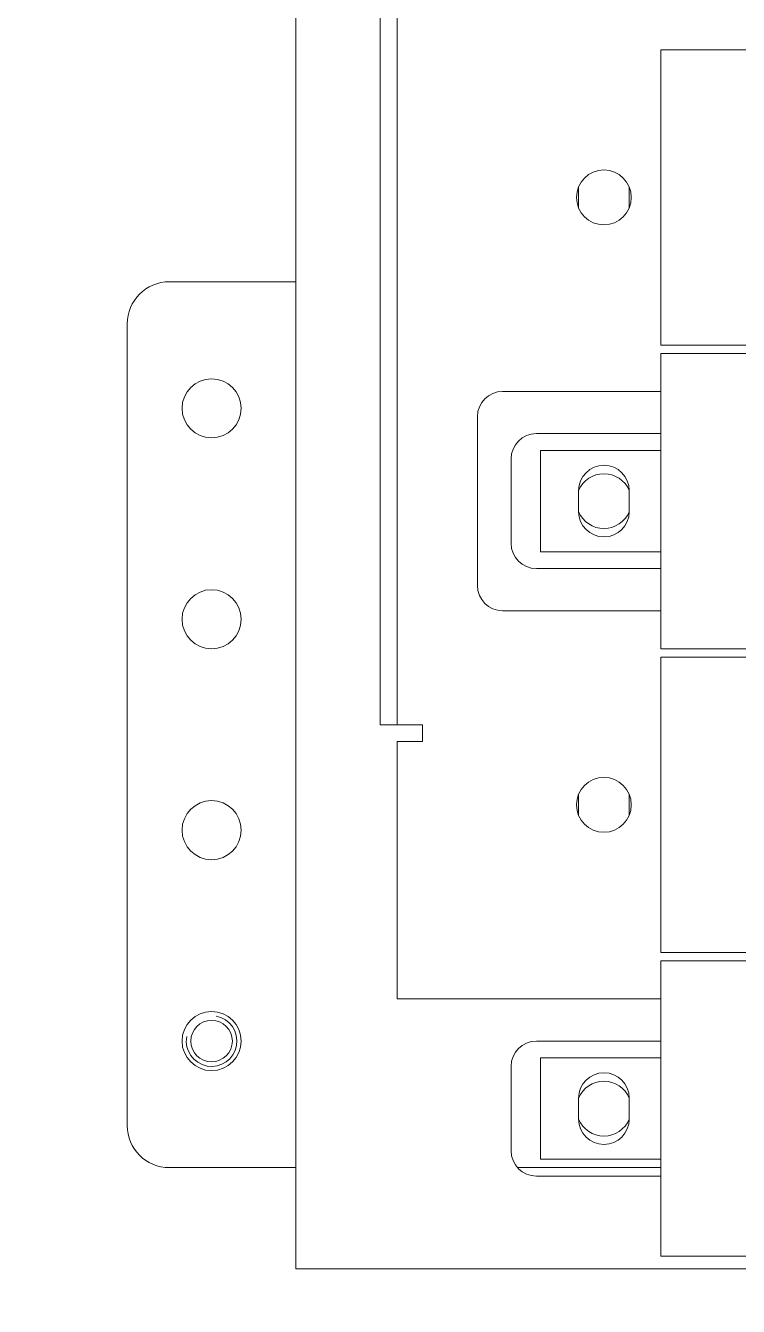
# Model space of a CAD drawing. Header units: millimetres. Extents: x 0 to 8410, y 0 to 5940.
# Drawn here: x 3298.4 to 3382.9, y 3907 to 4058.8 of the extents above; entities that cross this region are included whole.
import ezdxf

# ---------------------------------------------------------------- set-up
doc = ezdxf.new("R2010")
doc.units = ezdxf.units.MM
doc.header["$LTSCALE"] = 10
doc.layers.add('가시적인 것(ISO)', color=3, linetype='Continuous', lineweight=5, true_color=0x00ff00)
doc.layers.add('가시적인 좁은 것(ISO)', color=3, linetype='Continuous', lineweight=5, true_color=0x00ff00)
doc.layers.add('해치(ISO)', color=7, linetype='Continuous', lineweight=5)

msp = doc.modelspace()

# ---------------------------------------------------------------- hatches: boundary and pattern name
at = {"layer": '해치(ISO)'}
h = msp.add_hatch(dxfattribs=at)
h.set_pattern_fill('ANSI31', color=256, scale=254, angle=15, style=0)
h.set_pattern_definition([(60, (0, 0), (-27.4963, 15.87501), [])])
edge = h.paths.add_edge_path()
edge.add_line((3209.29, 3686.73), (3249.29, 3686.73))
edge.add_line((3249.29, 3686.73), (3249.29, 3688.73))
edge.add_ellipse((3246.29, 3688.73), major_axis=(3, 0), ratio=1, start_angle=0, end_angle=90)
edge.add_line((3246.29, 3691.73), (3218.79, 3691.73))
edge.add_ellipse((3218.79, 3696.23), major_axis=(0, -4.5), ratio=1, start_angle=270, end_angle=360, ccw=False)
edge.add_line((3214.29, 3696.23), (3214.29, 3723.73))
edge.add_ellipse((3211.29, 3723.73), major_axis=(3, 0), ratio=1, start_angle=0, end_angle=90)
edge.add_line((3211.29, 3726.73), (3209.29, 3726.73))
edge.add_line((3209.29, 3726.73), (3209.29, 3686.73))
edge = h.paths.add_edge_path()
edge.add_ellipse((4495.19, 3696.23), major_axis=(4.5, 0), ratio=1, start_angle=270, end_angle=360)
edge.add_line((4499.69, 3696.23), (4499.69, 3723.73))
edge.add_ellipse((4502.69, 3723.73), major_axis=(0, 3), ratio=1, start_angle=0, end_angle=90, ccw=False)
edge.add_line((4502.69, 3726.73), (4504.69, 3726.73))
edge.add_line((4504.69, 3726.73), (4504.69, 3686.73))
edge.add_line((4504.69, 3686.73), (4464.69, 3686.73))
edge.add_line((4464.69, 3686.73), (4464.69, 3688.73))
edge.add_ellipse((4467.69, 3688.73), major_axis=(0, 3), ratio=1, start_angle=0, end_angle=90, ccw=False)
edge.add_line((4467.69, 3691.73), (4495.19, 3691.73))
edge = h.paths.add_edge_path()
edge.add_ellipse((3218.79, 4372.63), major_axis=(-4.5, 0), ratio=1, start_angle=270, end_angle=360)
edge.add_line((3214.29, 4372.63), (3214.29, 4345.13))
edge.add_ellipse((3211.29, 4345.13), major_axis=(0, -3), ratio=1, start_angle=0, end_angle=90, ccw=False)
edge.add_line((3211.29, 4342.13), (3209.29, 4342.13))
edge.add_line((3209.29, 4342.13), (3209.29, 4382.13))
edge.add_line((3209.29, 4382.13), (3249.29, 4382.13))
edge.add_line((3249.29, 4382.13), (3249.29, 4380.13))
edge.add_ellipse((3246.29, 4380.13), major_axis=(0, -3), ratio=1, start_angle=0, end_angle=90, ccw=False)
edge.add_line((3246.29, 4377.13), (3218.79, 4377.13))
edge = h.paths.add_edge_path()
edge.add_line((4467.69, 4377.13), (4495.19, 4377.13))
edge.add_ellipse((4495.19, 4372.63), major_axis=(0, 4.5), ratio=1, start_angle=270, end_angle=360, ccw=False)
edge.add_line((4499.69, 4372.63), (4499.69, 4345.13))
edge.add_ellipse((4502.69, 4345.13), major_axis=(-3, 0), ratio=1, start_angle=0, end_angle=90)
edge.add_line((4502.69, 4342.13), (4504.69, 4342.13))
edge.add_line((4504.69, 4342.13), (4504.69, 4382.13))
edge.add_line((4504.69, 4382.13), (4464.69, 4382.13))
edge.add_line((4464.69, 4382.13), (4464.69, 4380.13))
edge.add_ellipse((4467.69, 4380.13), major_axis=(-3, 0), ratio=1, start_angle=0, end_angle=90)

# ---------------------------------------------------------------- linework, layer by layer
at = {"layer": '가시적인 것(ISO)'}
for p, q in [((3340.49, 4135.93), (3340.49, 3980.93)), ((3342.49, 4135.93), (3342.49, 3980.93)), ((3330.49, 3911.43), (3330.49, 4120.43)), ((3431.24, 4055.93), (3373.74, 4055.93)), ((3373.74, 4055.93), (3373.74, 4020.93)), ((3363.99, 4037.18), (3363.99, 4039.68)), ((3369.99, 4039.68), (3369.99, 4037.18)), ((3330.49, 4028.43), (3315.49, 4028.43)), ((3310.49, 4023.43), (3310.49, 3928.43)), ((3373.74, 4020.93), (3431.24, 4020.93)), ((3431.24, 4019.93), (3373.74, 4019.93)), ((3373.74, 4019.93), (3373.74, 3984.93)), ((3354.99, 4015.43), (3373.74, 4015.43)), ((3351.99, 3992.43), (3351.99, 4012.43)), ((3358.99, 4010.43), (3373.74, 4010.43)), ((3359.49, 4008.43), (3373.74, 4008.43)), ((3359.49, 3996.43), (3359.49, 4008.43)), ((3355.99, 3997.43), (3355.99, 4007.43)), ((3363.99, 4001.18), (3363.99, 4003.68)), ((3369.99, 4003.68), (3369.99, 4001.18)), ((3373.74, 3996.43), (3359.49, 3996.43)), ((3373.74, 3994.43), (3358.99, 3994.43)), ((3373.74, 3989.43), (3354.99, 3989.43)), ((3373.74, 3984.93), (3431.24, 3984.93)), ((3431.24, 3983.93), (3373.74, 3983.93)), ((3373.74, 3983.93), (3373.74, 3948.93)), ((3340.49, 3975.93), (3340.49, 3980.93)), ((3342.49, 3980.93), (3342.49, 3975.93)), ((3340.49, 3975.93), (3342.49, 3975.93)), ((3342.49, 3975.93), (3344.49, 3975.93)), ((3344.49, 3975.93), (3345.49, 3975.93)), ((3345.49, 3975.93), (3345.49, 3973.93)), ((3342.49, 3943.43), (3342.49, 3973.93)), ((3345.49, 3973.93), (3342.49, 3973.93)), ((3363.99, 3965.18), (3363.99, 3967.68)), ((3369.99, 3967.68), (3369.99, 3965.18)), ((3373.74, 3948.93), (3431.24, 3948.93)), ((3431.24, 3947.93), (3373.74, 3947.93)), ((3373.74, 3947.93), (3373.74, 3912.93)), ((3342.49, 3943.43), (3373.74, 3943.43)), ((3358.99, 3938.43), (3373.74, 3938.43)), ((3359.49, 3936.43), (3373.74, 3936.43)), ((3359.49, 3924.43), (3359.49, 3936.43)), ((3355.99, 3925.43), (3355.99, 3935.43)), ((3363.99, 3929.18), (3363.99, 3931.68)), ((3369.99, 3931.68), (3369.99, 3929.18)), ((3373.74, 3924.43), (3359.49, 3924.43)), ((3315.49, 3923.43), (3330.49, 3923.43)), ((3356.75, 3923.43), (3373.74, 3923.43)), ((3373.74, 3922.43), (3358.99, 3922.43)), ((3373.74, 3912.93), (3431.24, 3912.93)), ((3758.49, 3911.43), (3330.49, 3911.43))]:
    msp.add_line(p, q, dxfattribs=at)
for centre, radius in [((3366.99, 4038.43), 3.25), ((3320.49, 4013.43), 3.5), ((3320.49, 3988.43), 3.5), ((3366.99, 3966.43), 3.25), ((3320.49, 3963.43), 3.5), ((3320.49, 3938.43), 3.5), ((3320.49, 3938.43), 2.46)]:
    msp.add_circle(centre, radius, dxfattribs=at)
for centre, radius, start, end in [((3315.49, 4023.43), 5, 90, 180), ((3354.99, 4012.43), 3, 90, 180), ((3358.99, 4007.43), 3, 90, 180), ((3366.99, 4003.68), 3, 0, 180), ((3366.99, 4002.43), 3.25, 22.6199, 157.3801), ((3366.99, 4002.43), 3.25, 202.6199, 337.3801), ((3366.99, 4001.18), 3, 180, 0), ((3358.99, 3997.43), 3, 180, 270), ((3354.99, 3992.43), 3, 180, 270), ((3358.99, 3935.43), 3, 90, 180), ((3366.99, 3931.68), 3, 0, 180), ((3366.99, 3930.43), 3.25, 22.6199, 157.3801), ((3366.99, 3930.43), 3.25, 202.6199, 337.3801), ((3366.99, 3929.18), 3, 180, 0), ((3315.49, 3928.43), 5, 180, 270), ((3358.99, 3925.43), 3, 180, 270)]:
    msp.add_arc(centre, radius, start, end, dxfattribs=at)
at = {"layer": '가시적인 좁은 것(ISO)'}
msp.add_arc((3320.49, 3938.43), 3, 169.8331, 79.8331, dxfattribs=at)

doc.saveas('drawing.dxf')
